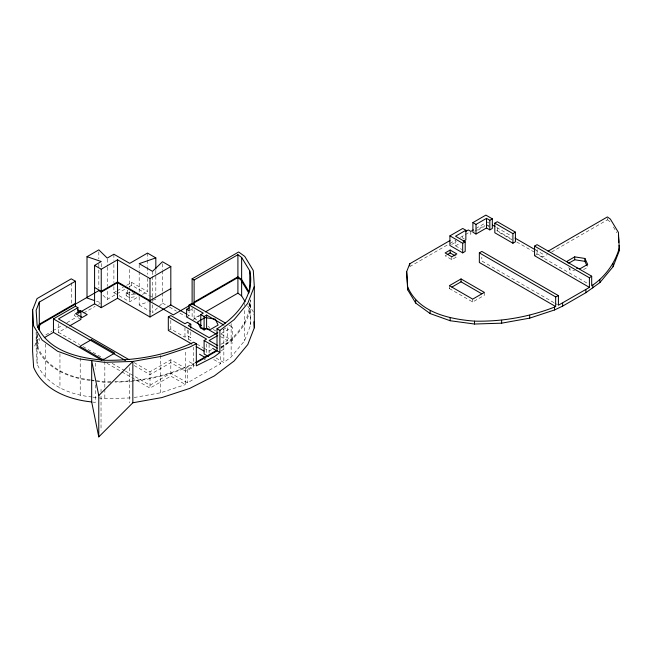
<?xml version="1.0" encoding="UTF-8"?>
<svg xmlns="http://www.w3.org/2000/svg" width="652" height="652" viewBox="0 0 652 652"><rect width="100%" height="100%" fill="white"/><g stroke="black" fill="none" stroke-linecap="round" stroke-linejoin="round"><path stroke-width="0.49" stroke-dasharray="3.26 2.44" d="M34.629 346.122L37.042 339.928L39.682 338.404M92.03 396.995C70.269 394.81 46.21 385.479 37.14 364.028L36.145 348.641L39.299 340.548L39.299 338.624M216.04 358.005L223.848 362.512L231.134 357.011L244.435 340.988L250.767 324.712L250.767 300.336M126.154 295.69L126.154 292.805L127.368 290.181L127.368 293.058L126.154 295.69L129.479 297.614L134.027 296.904L135.249 294.28L131.916 292.357M162.487 292.976L162.487 303.058L152.503 312.667L152.503 302.593M220.889 347.361C235.217 337.671 250.588 320.385 249.431 302.235M220.808 348.266C236.383 337.842 252.756 319.602 250.213 299.724M220.808 351.143L223.848 349.056L221.248 347.557M113.888 286.603L113.888 292.675L116.431 291.208M117.278 290.719L123.22 287.287M126.61 285.332L131.696 282.397L147.507 291.525L147.507 278.371M45.836 334.851L51.989 331.297M52.869 330.784L61.663 325.707M66.944 322.667L78.37 316.065M83.652 313.017L95.086 306.416M98.599 304.386L100.359 303.367M103.032 295.291L107.23 299.398L125.575 288.812M129.072 286.79L131.696 285.283L148.933 295.234M58.444 323.726L58.444 332.373L67.091 327.385M119.161 295.715L129.707 301.803L139.031 296.424M142.421 294.459L147.507 291.525M189.121 310.751L191.623 309.309M186.627 316.994L189.121 315.552L189.121 311.713M168.314 330.45L170.816 329.007L184.964 337.182L187.458 335.739L190.791 337.663L190.791 331.892M194.117 309.79L194.117 318.437L199.373 315.405M193 319.659L200.017 315.609M188.289 330.45L188.289 339.097L190.791 337.663M134.157 362.626L150.001 371.779L170.816 359.765L187.458 369.374L194.467 365.332M223.049 329.602L227.409 327.084L227.409 340.54L220.433 344.566M221.183 333.563L232.405 327.084L232.405 343.425M211.713 349.602L209.096 351.11L203.897 348.111M121.916 371.901L150.001 388.119L170.816 376.106L185.486 384.574L185.486 350.148M221.183 347.019L232.405 340.54L221.093 334.011M114.964 381.526C142.397 381.347 170.188 375.34 194.728 362.968M204.109 359.765L205.861 358.755M125.355 371.004L150.001 385.234L170.816 373.221L187.458 382.83L220.751 363.612L220.751 353.995M409.733 266.668L449.081 243.946M449.953 243.44L455.202 240.409M460.451 237.385L468.315 232.837L470.817 234.28L470.817 231.395M475.968 228.428L484.542 223.473M451.624 244.492L456.75 241.533M474.615 231.215L485.006 225.217M477.68 230.319L484.542 226.358M455.536 240.075L455.536 245.845L460.695 242.862M446.824 254.859L445.153 255.82L451.812 259.667L456.807 256.782L456.807 254.859M449.391 285.666L449.391 288.551L451.062 287.589M534.567 255.714L537.061 254.28L588.169 283.783M516.743 241.973L542.888 257.067L547.248 254.549M551.608 252.031L607.403 219.814L607.403 216.929M449.391 288.551L472.7 302.006L484.354 295.283L484.354 292.398M583.499 269.651L587.664 267.247L587.664 265.323M193.701 364.329C169.218 375.854 142.054 382.048 114.972 382.072M139.186 296.921L139.186 304.981L148.436 301.778M153.057 300.173L155.828 299.219L155.828 269.985M134.173 397.516L160.49 392.806L185.486 384.574M127.368 293.058L130.098 292.642M126.154 292.805L129.479 294.728L134.027 294.019L134.027 296.904M110.946 381.648L104.915 381.844L95.176 380.523M110.921 382.194L104.833 382.39L91.044 380.523M93.016 397.125L104.833 398.731L132.217 397.867M90.31 379.863C69.454 377.508 46.716 368.103 38.077 347.589L37.221 334.386M91.288 379.994L94.206 380.393M90.057 380.393C68.933 377.997 45.901 368.47 37.14 347.687L36.145 332.3L36.145 348.641M92.592 402.048L95.339 402.423L95.339 384.281M568.764 267.459L569.938 269.993L574.591 270.71M96.496 301.24L100.294 302.536M189.21 361.738L193.065 363.922M487.117 221.982L488.861 222.992M496.702 227.515L511.518 236.073M535.048 249.651L542.888 254.182L542.888 257.067M487.117 224.867L488.861 225.877M496.702 230.4L511.518 238.95M487.484 225.649L489.098 226.586M511.975 239.789L497.313 231.33L497.313 226.521M464.289 238.982L462.733 238.078L462.733 234.239M455.536 245.845L461.681 249.39M554.013 302.699L481.836 261.028L481.836 257.181M554.893 303.204L557.533 304.728M228.925 325.079L232.405 327.084M187.377 314.549L189.121 315.552M194.117 318.437L197.597 320.45M208.037 326.473L209.781 327.483M213.261 329.488L215.869 330.996M149.797 295.731L153.244 297.719M162.487 303.058L168.591 306.579M169.463 307.084L176.431 311.11M179.919 313.123L185.152 316.138M220.474 336.538L227.409 340.54M139.186 304.981L150.84 311.713M113.888 292.675L118.281 295.209M188.289 339.097L192.625 341.607M196.961 344.109L203.033 347.614M213.742 359.562L220.751 363.612M80.921 319.398L74.263 315.552L74.263 311.713M134.206 365.536L150.001 374.664L170.816 362.651L185.486 371.118L193.701 367.215L193.701 347.247M58.444 332.373L79.577 344.574M83.097 346.603L103.342 358.298M112.152 363.376L124.475 370.491M106.993 363.286L121.036 371.395M607.403 219.814L610.37 221.982M613.385 226.969L616.906 232.78M248.779 304.378L253.286 311.827L253.481 314.818M247.736 305.967L249.773 309.325L250.767 324.712M569.938 268.07L569.938 269.993M537.061 249.471L537.061 254.28M472.7 299.121L472.7 302.006M451.812 256.782L451.812 259.667M249.773 302.601L249.773 309.325M244.435 302.544L244.435 305.56M244.435 310.588L244.435 340.988M231.134 323.596L231.134 357.011M223.848 329.097L223.848 362.512M209.096 344.386L209.096 353.034M206.602 343.906L206.602 352.553M192.12 307.671L192.12 318.241M187.458 329.969L187.458 335.739M187.458 369.374L187.458 382.83M184.964 327.565L184.964 337.182M170.816 320.36L170.816 329.007M170.816 359.765L170.816 376.106M162.487 263.75L162.487 269.798M162.487 270.808L162.487 291.974M160.49 355.364L160.49 392.806M152.503 271.346L152.503 275.372M152.503 276.383L152.503 297.548M152.503 298.559L152.503 301.583M150.001 371.779L150.001 388.119M147.507 253.082L147.507 259.154M147.507 260.164L147.507 266.236M147.507 267.247L147.507 274.329M139.186 264.663L139.186 270.71M139.186 271.721L139.186 292.887M131.696 282.397L131.696 285.283M129.707 269.431L129.707 287.638M129.707 291.688L129.707 301.803M129.479 294.728L129.479 297.614M129.324 367.598L129.324 402.879M113.888 254.231L113.888 260.303M113.888 264.345L113.888 282.56M107.23 259.08L107.23 266.138M107.23 267.149L107.23 286.301M107.23 291.338L107.23 299.398M104.833 361.289L104.833 388.152M104.833 389.114L104.833 398.731M101.239 263.547L101.239 267.581M101.036 389.211L101.036 392.235M101.036 396.269L101.036 430.54M98.827 251.876L98.827 258.925M98.827 263.97L98.827 269.007M98.827 270.018L98.827 288.16M95.339 363.107L95.339 369.154M80.212 357.956L80.212 395.397M71.264 282.805L71.264 303.645M59.951 353.726L59.951 388.152M45.281 344.06L45.281 377.484M37.042 333.881L37.14 364.028"/><path stroke-width="0.98" d="M192.12 303.832L192.12 278.836L238.648 251.982L244.769 256.432L253.286 270.498L254.313 286.456L254.313 327.785L247.793 344.549L234.158 360.972L214.345 375.927L189.699 388.413L161.9 397.565L132.845 402.773L98.77 436.889L91.679 401.925C68.713 399.668 43.228 389.945 33.635 367.296L32.6 351.338L32.6 310.01L37.042 298.6L71.264 278.836L75.428 281.24L75.428 306.228L53.456 318.918L53.456 332.373L101.728 360.246M75.428 281.24L39.299 302.104L36.145 310.197L37.14 325.584C48.264 351.697 79.348 358.233 104.833 360.287C135.274 360.735 166.146 355.487 193.701 342.227L196.317 343.734L196.317 365.837L214.345 356.709L219.879 352.528L219.879 330.425L234.158 319.643L247.793 303.221L254.313 286.456M37.898 327.809L39.299 324.207L75.428 303.351M38.452 328.852L40.342 323.995M548.12 251.159L607.403 216.929L610.37 219.105L618.414 232.389L619.4 250.507L613.116 266.66L599.897 282.577L585.887 292.691L562.643 306.106L554.526 309.969L529.685 318.143L501.632 323.172L474.493 324.028L450.149 320.735L430.165 313.588L415.699 303.058L407.655 289.773L406.669 271.656L409.733 263.783L449.953 240.555M479.342 252.862L555.667 296.929L555.667 306.538L479.342 262.471L479.342 252.862L481.836 251.419L558.414 295.625L558.414 305.234L589.408 287.385L534.567 255.714L534.567 246.106L537.061 244.663L591.69 276.203L591.69 285.82C605.113 276.88 615.113 263.188 619.4 247.63M98.77 436.889L98.77 395.56L132.845 361.444L161.9 356.245L189.699 347.084L196.317 343.734M196.293 362.83L217.01 350.874L217.01 328.771C236.676 316.807 255.201 295.34 249.773 270.882L241.631 257.434L237.907 254.712L194.117 279.993L192.12 278.836M589.408 287.385L589.408 277.776L591.69 276.203M94.597 300.596L87.009 298.005L87.009 256.684L98.827 249.855L107.23 258.078L113.888 254.231L129.707 263.359L147.507 253.082L155.828 257.89L155.828 268.974M186.505 314.044L170.816 304.981L150.001 316.994L117.539 298.257L101.239 307.671L94.581 303.824L94.581 265.38L101.239 261.533L87.009 256.684M94.581 265.38L101.239 269.227L117.539 259.814L150.001 278.551L170.816 266.538L170.816 304.981M40.155 324.484L98.745 290.653L101.239 292.096L117.539 282.683L173.31 314.883L237.825 277.63L240.792 279.798L248.836 293.09M94.581 303.824L77.922 313.441L77.922 307.671L58.444 318.918L128.876 359.578M44.295 337.663L53.456 332.373M69.682 325.886L80.921 319.398L80.921 311.713L77.588 309.79M170.816 288.64L150.001 300.653L117.539 281.917L101.239 291.33L94.581 287.483M191.81 344.012L168.314 330.45L168.314 316.994L170.816 315.552L184.964 323.726L187.458 322.284L190.791 324.207L190.791 328.046M201.525 325.592L186.627 316.994L186.627 309.309L189.121 310.751L189.121 304.981L191.623 303.539L225.445 323.066M194.117 302.096L237.907 276.815L241.631 279.537L249.268 292.145M186.627 309.309L189.121 307.866M216.138 334.036L206.602 328.526L204.109 329.969L200.775 328.046L200.775 314.59L203.277 313.147L189.121 304.981M205.502 311.86L237.907 293.155L237.907 254.712M190.791 324.207L188.289 325.641L209.096 337.663L217.817 332.626M200.775 314.59L204.109 316.513L206.602 315.071L223.946 325.087M208.485 356.53L204.109 353.995L204.109 340.54L206.602 339.097L168.314 316.994M217.735 335.56L209.096 340.54L217.776 345.552M195.559 362.488L216.309 350.507L212.682 348.372M465.854 230.27L455.536 236.228L465.194 241.81L465.194 251.419L462.692 252.862L449.913 245.478L449.913 235.869L462.733 228.469L465.854 230.27L465.854 239.887L463.27 241.37M472.887 222.609L485.87 215.111L492.325 218.836L492.325 228.445L489.823 229.887L486.498 227.964L476.009 234.019L472.887 232.218L472.887 222.609L476.009 224.41L486.498 218.355L489.823 220.278L492.325 218.836M465.699 231.468L468.315 229.952L470.817 231.395L473.393 229.911M494.819 223.163L497.313 221.721L515.422 232.169L515.422 241.786L512.92 243.22L494.819 232.772L494.819 223.163L512.92 233.612L515.422 232.169M450.149 250.058L445.153 252.943L451.812 256.782L456.807 253.897L450.149 250.058L450.149 252.943L455.145 255.82M449.913 235.869L462.692 243.253L465.194 241.81M447.655 254.378L450.149 252.943M461.046 278.942L449.391 285.666L472.7 299.121L484.354 292.398L461.046 278.942L461.046 281.827L481.763 293.783M451.893 287.108L461.046 281.827M576.449 268.119L580.166 268.689L587.664 264.37L584.917 258.461L574.689 256.872L567.191 261.199L567.982 262.886M568.862 263.123L574.689 259.757L584.917 261.338L586.873 265.56M555.667 296.929L558.414 295.625M406.669 271.656L407.655 286.888C418.633 312.675 449.334 319.121 474.493 321.143C501.82 321.754 529.041 316.994 554.526 307.084L555.667 306.538M155.828 257.89L139.186 263.652L152.503 271.346L162.487 261.729L170.816 266.538M534.567 246.106L589.408 277.776M492.35 225.005L494.958 226.513M514.998 238.086L535.048 249.651M217.01 328.771L219.879 330.425M204.109 340.54L217.246 348.127M217.01 350.874L219.879 352.528M196.162 346.53L203.994 351.045M199.528 354.24L204.687 357.214M75.428 306.228L77.922 307.671M53.456 318.918L125.428 360.474M237.907 293.155L241.631 295.878L245.193 301.762M98.77 395.56L91.679 360.597L91.679 401.925M618.414 235.274L618.878 242.381M619.074 245.429L619.4 250.507M253.93 321.803L254.313 327.785M32.6 310.01L33.635 325.967L42.144 340.034L57.572 351.257L78.843 358.861L104.516 362.333L132.845 361.444L132.845 402.773M613.116 263.775L613.116 266.66M599.897 279.692L599.897 282.577M592.758 285.087L592.758 287.972M585.887 289.806L585.887 292.691M584.917 258.461L584.917 261.338M574.689 256.872L574.689 259.757M562.643 303.229L562.643 306.106M554.526 307.084L554.526 309.969M529.685 315.266L529.685 318.143M512.92 233.612L512.92 243.22M501.632 320.287L501.632 323.172M489.823 220.278L489.823 229.887M486.498 218.355L486.498 227.964M476.009 224.41L476.009 234.019M474.493 321.143L474.493 324.028M462.692 243.253L462.692 252.862M450.149 317.85L450.149 320.735M430.165 310.702L430.165 313.588M415.699 300.181L415.699 303.058M409.733 263.783L409.733 265.706M407.655 286.888L407.655 289.773M249.773 270.882L249.773 289.977M241.631 257.434L241.631 295.878M206.602 315.071L206.602 328.526M204.109 316.513L204.109 329.969M194.117 279.993L194.117 304.981M150.001 278.551L150.001 316.994M117.539 259.814L117.539 298.257M101.239 269.227L101.239 307.671M39.299 302.104L39.299 329.977M80.571 310.76L75.583 313.636L82.242 317.483L87.229 314.598L80.571 310.76M91.467 339.643L79.821 346.367L103.122 359.822L114.776 353.099L91.467 339.643M205.111 317.573L197.621 321.901L200.36 327.809L210.596 329.39L218.086 325.063L215.339 319.154L205.111 317.573"/></g></svg>
